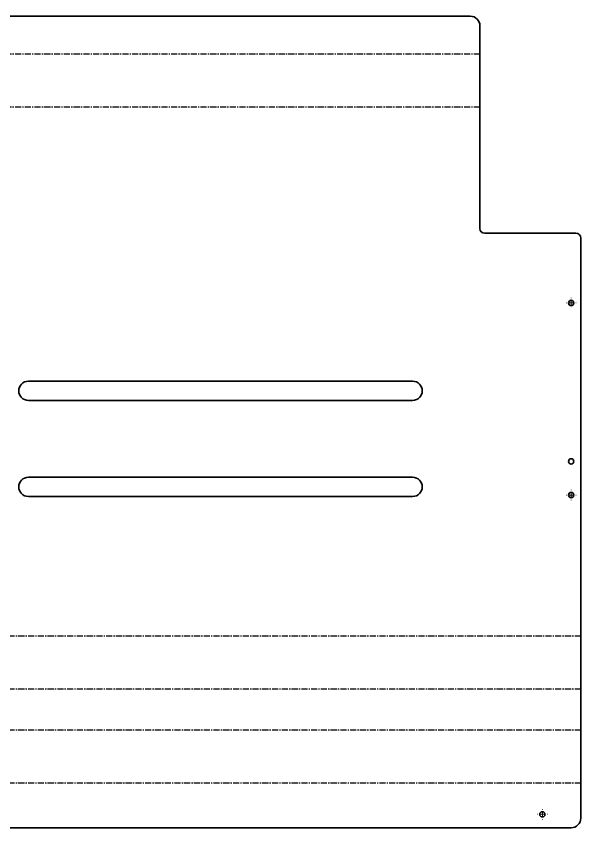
# Model space of a CAD drawing. Header units: millimetres. Extents: x -770 to 1373, y -1386 to 478.
# Drawn here: x 785 to 1373, y -1386 to -542 of the extents above; entities that cross this region are included whole.
import ezdxf

# ---------------------------------------------------------------- set-up
doc = ezdxf.new("R2010")
doc.units = ezdxf.units.MM
doc.linetypes.add('CENTER', pattern=[10.16, 6.35, -1.27, 1.27, -1.27])

# ---------------------------------------------------------------- blocks, each defined once
blk = doc.blocks.new('SW_CENTERMARKSYMBOL_6')
at = {"color": 0, "linetype": 'Continuous', "lineweight": 18}
for p, q in [((-5, 0), (-5.25, 0)), ((0, 0), (-2.5, 0)), ((0, 5), (0, 5.25)), ((0, 0), (0, 2.5)), ((0, 0), (0, -2.5)), ((0, 0), (2.5, 0)), ((5, 0), (5.25, 0)), ((0, -5), (0, -5.25))]:
    blk.add_line(p, q, dxfattribs=at)
blk = doc.blocks.new('SW_CENTERMARKSYMBOL_7')
at = {"color": 0, "linetype": 'Continuous', "lineweight": 18}
for p, q in [((-5, 0), (-5.25, 0)), ((0, 0), (-2.5, 0)), ((0, 5), (0, 5.25)), ((0, 0), (0, 2.5)), ((0, 0), (0, -2.5)), ((0, 0), (2.5, 0)), ((5, 0), (5.25, 0)), ((0, -5), (0, -5.25))]:
    blk.add_line(p, q, dxfattribs=at)
blk = doc.blocks.new('SW_CENTERMARKSYMBOL_8')
at = {"color": 0, "linetype": 'Continuous', "lineweight": 18}
for p, q in [((-5, 0), (-5.25, 0)), ((0, 0), (-2.5, 0)), ((0, 5), (0, 5.25)), ((0, 0), (0, 2.5)), ((0, 0), (0, -2.5)), ((0, 0), (2.5, 0)), ((5, 0), (5.25, 0)), ((0, -5), (0, -5.25))]:
    blk.add_line(p, q, dxfattribs=at)

msp = doc.modelspace()

# ---------------------------------------------------------------- linework, layer by layer
at = {"color": 7, "linetype": 'Continuous', "lineweight": 35}
for p, q in [((1257.85, -541.58), (137.85, -541.58)), ((1267.85, -762.53), (1267.85, -551.58)), ((1367.85, -767.53), (1272.85, -767.53)), ((1372.85, -772.53), (1372.85, -1376.41)), ((1197.85, -921.53), (797.85, -921.53)), ((797.85, -941.53), (1197.85, -941.53)), ((1197.85, -1021.53), (797.85, -1021.53)), ((797.85, -1041.53), (1197.85, -1041.53)), ((1362.85, -1386.41), (32.85, -1386.41))]:
    msp.add_line(p, q, dxfattribs=at)
at = {"color": 7, "linetype": 'CENTER'}
for p, q in [((1267.85, -580.93), (127.85, -580.93)), ((1267.85, -636.18), (127.85, -636.18)), ((1372.85, -1186.87), (22.85, -1186.87)), ((1372.85, -1242.13), (22.85, -1242.13)), ((1372.85, -1284.81), (22.85, -1284.81)), ((1372.85, -1340.07), (22.85, -1340.07))]:
    msp.add_line(p, q, dxfattribs=at)
at = {"color": 7, "linetype": 'Continuous', "lineweight": 35}
for centre in [(1362.85, -840.03), (1362.85, -1005.03), (1362.85, -1040.03), (1332.85, -1372.41)]:
    msp.add_circle(centre, 2.75, dxfattribs=at)
for centre, radius, start, end in [((1257.85, -551.58), 10, 0, 90), ((1272.85, -762.53), 5, 180, 270), ((1367.85, -772.53), 5, 0, 90), ((797.85, -931.53), 10, 90, 270), ((1197.85, -931.53), 10, 270, 90), ((797.85, -1031.53), 10, 90, 270), ((1197.85, -1031.53), 10, 270, 90), ((1362.85, -1376.41), 10, 270, 0)]:
    msp.add_arc(centre, radius, start, end, dxfattribs=at)

# ---------------------------------------------------------------- block references
at = {"color": 7, "linetype": 'Continuous', "lineweight": 18}
for name, p in [('SW_CENTERMARKSYMBOL_7', (1362.85, -840.03)), ('SW_CENTERMARKSYMBOL_8', (1362.85, -1040.03)), ('SW_CENTERMARKSYMBOL_6', (1332.85, -1372.41))]:
    msp.add_blockref(name, p, dxfattribs=at)

doc.saveas('drawing.dxf')
